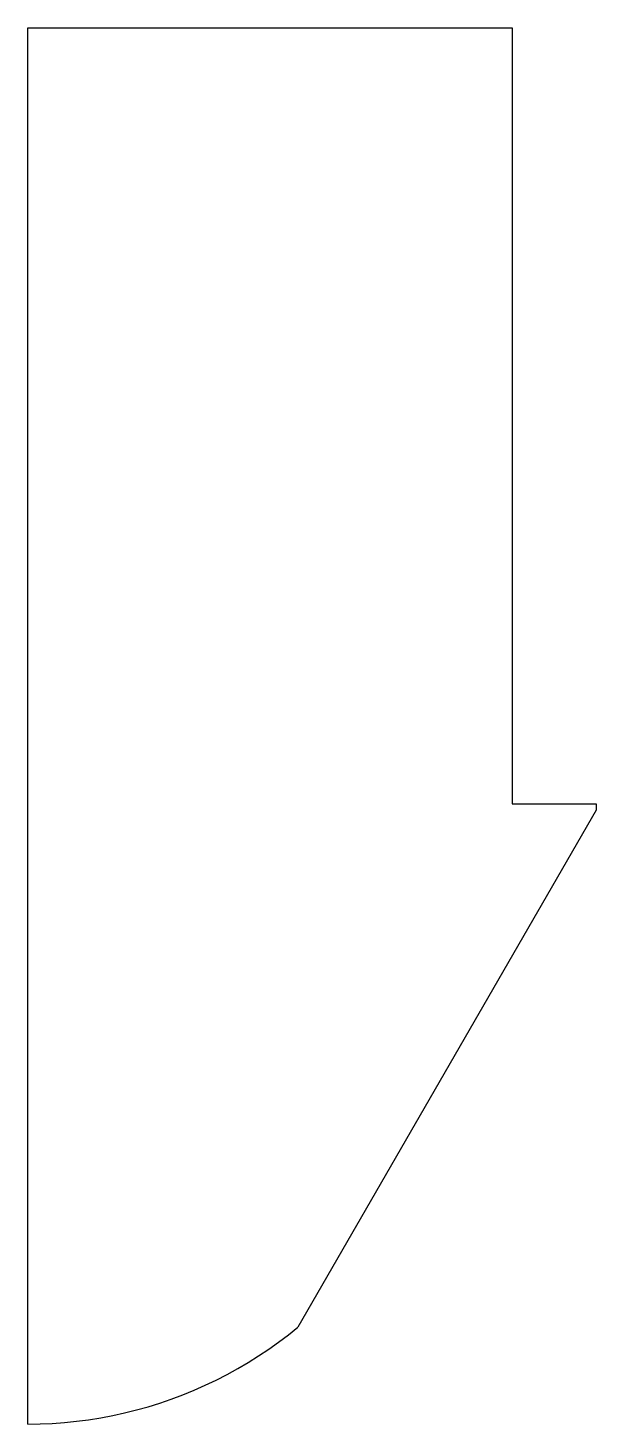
# Model space of a CAD drawing. Extents: x 0 to 8.8, y -11.6 to 10.
import ezdxf

# ---------------------------------------------------------------- set-up
doc = ezdxf.new("R2010")
doc.units = 0
doc.header["$MEASUREMENT"] = 0
doc.layers.add('MODELSKETCH_VISIBLE', color=7, linetype='CONTINUOUS')

msp = doc.modelspace()

# ---------------------------------------------------------------- linework, layer by layer
at = {"layer": 'MODELSKETCH_VISIBLE'}
for p, q in [((0, -11.61), (0, 10)), ((0, 10), (7.5, 10)), ((7.5, 10), (7.5, -2.01)), ((8.8, -2.11), (4.181, -10.11)), ((7.5, -2.01), (8.8, -2.01)), ((8.8, -2.01), (8.8, -2.11)), ((4.034, -10.228), (4.181, -10.11)), ((3.729, -10.45), (3.883, -10.341)), ((3.883, -10.341), (4.034, -10.228)), ((3.412, -10.655), (3.572, -10.555)), ((3.572, -10.555), (3.729, -10.45)), ((3.084, -10.842), (3.249, -10.751)), ((3.249, -10.751), (3.412, -10.655)), ((2.573, -11.086), (2.745, -11.009)), ((2.745, -11.009), (2.916, -10.928)), ((2.916, -10.928), (3.084, -10.842)), ((2.042, -11.284), (2.221, -11.223)), ((2.221, -11.223), (2.398, -11.157)), ((2.398, -11.157), (2.573, -11.086)), ((1.313, -11.477), (1.497, -11.437)), ((1.497, -11.437), (1.68, -11.391)), ((1.68, -11.391), (1.862, -11.341)), ((1.862, -11.341), (2.042, -11.284)), ((0, -11.61), (0.189, -11.607)), ((0.189, -11.607), (0.377, -11.599)), ((0.377, -11.599), (0.566, -11.585)), ((0.566, -11.585), (0.754, -11.566)), ((0.754, -11.566), (0.941, -11.542)), ((0.941, -11.542), (1.127, -11.512)), ((1.127, -11.512), (1.313, -11.477))]:
    msp.add_line(p, q, dxfattribs=at)

doc.saveas('drawing.dxf')
